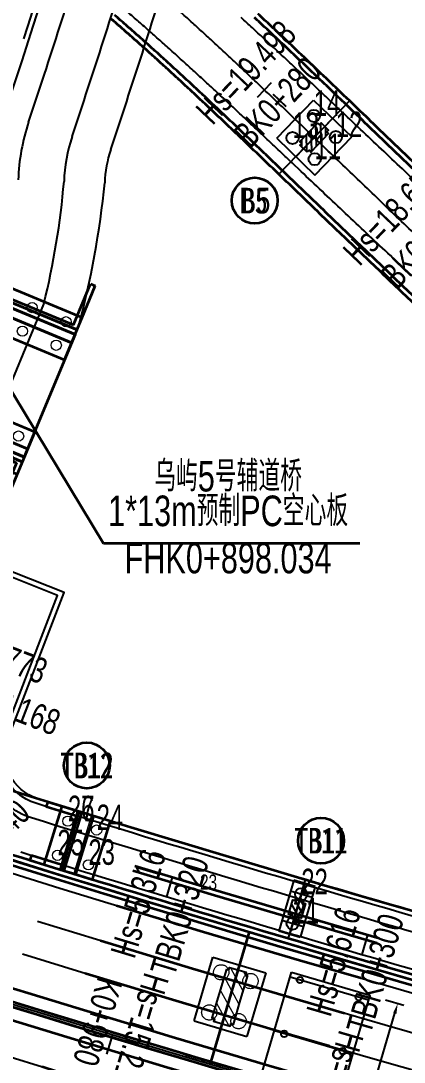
# Model space of a CAD drawing. Extents: x 0 to 558779, y 0 to 2762081.
# Drawn here: x 517212.1 to 517249.7, y 2757924.9 to 2758027 of the extents above; entities that cross this region are included whole.
import ezdxf
from ezdxf.enums import TextEntityAlignment as Align

# ---------------------------------------------------------------- set-up
doc = ezdxf.new("R2010")
doc.units = 0
doc.header["$LTSCALE"] = 20
doc.header["$PDMODE"] = 34
for name, pattern in [('CENTER', [2, 1.25, -0.25, 0.25, -0.25]), ('CONTINOUS', [0]), ('DASHED', [19.049999999999997, 12.7, -6.349999999999999]), ('HIDDEN', [0.375, 0.25, -0.125])]:
    doc.linetypes.add(name, pattern=pattern)
for name, color, linetype in [('B-标线', 8, 'Continuous'), ('DL-互通边线', 75, 'Continuous'), ('DL-非机动车道边线', 6, 'Continuous'), ('L-主桥边线', 240, 'Continuous'), ('L-辅路绿化带', 3, 'Continuous'), ('QL-主线桥墩', 191, 'Continuous'), ('QL-分孔线', 4, 'Continuous'), ('QL-墩号', 6, 'Continuous'), ('QL-桥墩', 191, 'Continuous'), ('QL-桥跨数值', 6, 'Continuous'), ('XW_2022', 7, 'Continuous'), ('XW_B-20220918', 7, 'Continuous'), ('XW_TB左非', 7, 'Continuous'), ('XW_左非', 7, 'Continuous'), ('主线墩中心线', 6, 'Continuous'), ('主线墩号', 1, 'Continuous'), ('桩号-2022', 7, 'Continuous'), ('桩号-左非', 7, 'Continuous'), ('点划线', 6, 'CENTER'), ('粗实线', 1, 'Continuous'), ('设计高-2022', 7, 'Continuous'), ('设计高-地面高-2022', 7, 'Continuous'), ('设计高-地面高-B-20220918', 7, 'Continuous'), ('设计高-地面高-左非', 7, 'Continuous'), ('设计高-左非', 7, 'Continuous'), ('道路边线', 22, 'Continuous')]:
    doc.layers.add(name, color=color, linetype=linetype)
for name, color, linetype, lineweight in [('Y粗线', 1, 'CONTINOUS', 35), ('构造细实', 5, 'Continuous', 15), ('标注', 3, 'Continuous', 15), ('细虚线', 2, 'DASHED', 15), ('结构轮廓', 1, 'Continuous', 35)]:
    doc.layers.add(name, color=color, linetype=linetype, lineweight=lineweight)
doc.layers.add('坐标标注', color=6, linetype='Continuous', plot=False)
doc.styles.add('FS', font='仿宋_GB2312.ttf', dxfattribs={"width": 0.75})
doc.styles.get("Standard").update_dxf_attribs({"font": 'fsdb_e.shx', "width": 0.7, "bigfont": 'hzdx.shx'})
doc.dimstyles.new('100', dxfattribs={"dimtxt": 2.5, "dimasz": 2, "dimexe": 1.25, "dimexo": 1.25, "dimgap": 0.125, "dimtad": 1, "dimdec": 0, "dimlfac": 100, "dimdsep": 46, "dimtxsty": 'FS', "dimcen": 0.001, "dimclrd": 7, "dimclre": 7, "dimclrt": 7, "dimadec": 4, "dimazin": 2, "dimtfac": 1, "dimtdec": 0, "dimtmove": 1, "dimatfit": 2, "dimfxlon": 1, "dimlwd": -1, "dimlwe": -1, "dimarcsym": 0})
pattern_1 = [(0, (0, 0), (0, 6.985), [5.08, -1.905]), (90, (0, 0), (-6.985, 4e-16), [5.08, -1.905])]

# ---------------------------------------------------------------- blocks, each defined once
blk = doc.blocks.new('(10-2)10m花瓶墩双排桩4根1.2')
h = blk.add_hatch()
h.set_pattern_fill('ANGLE', color=256)
h.set_pattern_definition(pattern_1)
h.paths.add_polyline_path([(-1.500000000000007, -0.5000000002329471), (-1.499999999999985, 0.4999999997671694), (-1.249999999999992, 0.4999999997671694), (-1.249999999999992, 0.7499999997671694), (1.250000000000007, 0.7499999997671694), (1.250000000000007, 0.4999999997671694), (1.500000000000007, 0.4999999997671694), (1.499999999999985, -0.5000000002328308), (1.249999999999985, -0.5000000002328308), (1.249999999999985, -0.7500000002328308), (-1.250000000000014, -0.7500000002329471), (-1.250000000000014, -0.5000000002329471)])
h = blk.add_hatch()
h.set_pattern_fill('ANGLE', color=256)
h.set_pattern_definition(pattern_1)
h.paths.add_polyline_path([(-1.500000000000007, -0.5000000002329471), (-1.499999999999985, 0.4999999997671694), (-1.249999999999992, 0.4999999997671694), (-1.249999999999992, 0.7499999997671694), (1.250000000000007, 0.7499999997671694), (1.250000000000007, 0.4999999997671694), (1.500000000000007, 0.4999999997671694), (1.499999999999985, -0.5000000002328308), (1.249999999999985, -0.5000000002328308), (1.249999999999985, -0.7500000002328308), (-1.250000000000014, -0.7500000002329471), (-1.250000000000014, -0.5000000002329471)])
h = blk.add_hatch()
h.set_pattern_fill('ANSI31', color=3, scale=0.15)
h.set_pattern_definition([(45, (0, 0), (-0.3367596045400932, 0.3367596045400933), [])])
h.paths.add_polyline_path([(-1.500000000000007, -0.5000000002329471), (-1.499999999999985, 0.4999999997671694), (-1.249999999999992, 0.4999999997671694), (-1.249999999999992, 0.7499999997671694), (1.250000000000007, 0.7499999997671694), (1.250000000000007, 0.4999999997671694), (1.500000000000007, 0.4999999997671694), (1.499999999999985, -0.5000000002328308), (1.249999999999985, -0.5000000002328308), (1.249999999999985, -0.7500000002328308), (-1.250000000000014, -0.7500000002329471), (-1.250000000000014, -0.5000000002329471)])
at = {"layer": 'QL-桥墩', "color": 1}
for p, q in [((-2.599999999802093, 2.59999999962747), (2.599999999976716, 2.59999999962747)), ((-2.599999999802093, 2.59999999962747), (-2.599999999802093, -2.600000000093132)), ((2.599999999976716, 2.59999999962747), (2.600000000034924, -2.600000000093132)), ((-2.599999999802093, -2.600000000093132), (2.600000000034924, -2.600000000093132))]:
    blk.add_line(p, q, dxfattribs=at)
at = {"layer": 'QL-桥墩', "color": 3, "linetype": 'CENTER'}
for p, q in [((0, 2.59999999962747), (0, -2.59999999962747)), ((-2.600000000093132, -4.656613e-10), (2.600000000093132, 0))]:
    blk.add_line(p, q, dxfattribs=at)
at = {"layer": 'QL-桥墩', "color": 1, "ltscale": 0.1}
blk.add_lwpolyline([(-1.500000000000007, -0.5000000002329471), (-1.499999999999985, 0.4999999997671694), (-1.249999999999992, 0.4999999997671694), (-1.249999999999992, 0.7499999997671694), (1.250000000000007, 0.7499999997671694), (1.250000000000007, 0.4999999997671694), (1.500000000000007, 0.4999999997671694), (1.499999999999985, -0.5000000002328308), (1.249999999999985, -0.5000000002328308), (1.249999999999985, -0.7500000002328308), (-1.250000000000014, -0.7500000002328308), (-1.250000000000014, -0.5000000002329471)], close=True, dxfattribs=at)
at = {"layer": 'QL-桥墩', "color": 3, "ltscale": 0.1}
for centre in [(-1.500000000174622, 1.5), (1.499999999941792, 1.499999999534338), (-1.499999999941792, -1.5), (1.500000000116415, -1.5)]:
    blk.add_circle(centre, 0.6000000000008185, dxfattribs=at)
blk = doc.blocks.new('5号辅道桥')
at = {"layer": 'Y粗线'}
for p, q in [((-7319.999999713153, 2.91038e-11), (-7319.999999712685, -9500.00000037864)), ((-7319.999999713153, 2.91038e-11), (-5619.999999713153, 5.82077e-11)), ((-7019.999999712687, 5.82077e-11), (-7019.999999712687, -10000.00000037864)), ((-6519.999999713153, 5.82077e-11), (-6519.999999712687, -10000.00000037864)), ((-5619.999999713153, 5.82077e-11), (-5619.999999713153, -10000.00000037864)), ((5619.999999713153, 5.82077e-11), (5619.999999713153, -10000.00000037864)), ((7319.999999713153, 2.91038e-11), (5619.999999713153, 5.82077e-11)), ((6519.999999713153, 5.82077e-11), (6519.999999712687, -10000.00000037864)), ((7019.999999712687, 5.82077e-11), (7019.999999712687, -10000.00000037864)), ((7319.999999713153, 2.91038e-11), (7319.999999712685, -9500.00000037864)), ((-3819.999999712221, -199.9999999999418), (-8319.999999712685, -199.9999999999418)), ((-8319.999999713153, -199.9999999999418), (-8319.999999712685, -10000.0000003787)), ((-3819.999999712687, -199.9999999999418), (-3819.999999712687, -10000.00000037852)), ((3819.999999712221, -199.9999999999418), (8319.999999712685, -199.9999999999418)), ((3819.999999712687, -199.9999999999418), (3819.999999712687, -10000.00000037852)), ((8319.999999713153, -199.9999999999418), (8319.999999712685, -10000.0000003787)), ((-11669.99999971222, -9500.000000378759), (-11669.99999971175, -10000.0000003787)), ((-7319.999999712221, -9500.000000378699), (-11669.99999971222, -9500.000000378699)), ((-8319.999999712685, -10000.0000003787), (-11669.99999971222, -10000.0000003787)), ((-3819.999999712221, -10000.00000037852), (-8319.999999712685, -10000.00000037864)), ((3819.999999712221, -10000.00000037852), (8319.999999712685, -10000.00000037864)), ((7319.999999712221, -9500.000000378699), (11669.99999971222, -9500.000000378699)), ((8319.999999712685, -10000.0000003787), (11669.99999971222, -10000.0000003787)), ((11669.99999971222, -9500.000000378759), (11669.99999971175, -10000.0000003787))]:
    blk.add_line(p, q, dxfattribs=at)
blk.add_lwpolyline([(-6500, -10000.00000047684), (-6500, 0), (6500, 0), (6500.000000476837, -10000)], close=True, dxfattribs=at)
at = {"layer": '标注', "linetype": 'DASHED', "ltscale": 40}
for p, q in [((-6919.999999711756, 0), (-6919.999999711756, -10000.00000037864)), ((-5719.99999971222, 5.82077e-11), (-5719.999999711757, -10000.00000037864)), ((5719.99999971222, 5.82077e-11), (5719.999999711757, -10000.00000037864)), ((6919.999999711756, 0), (6919.999999711756, -10000.00000037864))]:
    blk.add_line(p, q, dxfattribs=at)
at = {"layer": '标注', "linetype": 'ByBlock'}
for centre in [(-7319.999999713153, -1500.000000013329), (-4819.999999712687, -1500.000000013329), (4819.999999712687, -1500.000000013329), (7319.999999713153, -1500.000000013329), (-7319.999999713153, -5100.000000189321), (-4819.999999712687, -5100.000000189321), (4819.999999712687, -5100.000000189321), (7319.999999713153, -5100.000000189321), (-7319.999999713153, -8700.000000366417), (-4819.999999712687, -8700.000000366417), (4819.999999712687, -8700.000000366417), (7319.999999713153, -8700.000000366417)]:
    blk.add_circle(centre, 500, dxfattribs=at)
blk = doc.blocks.new('W29-w25')
at = {"layer": '构造细实'}
h = blk.add_hatch(dxfattribs=at)
h.set_pattern_fill('ANSI31', color=4, scale=30, style=0)
h.set_pattern_definition([(45, (-12.5, 0), (-67.35192090801864, 67.35192090801866), [])])
h.paths.add_polyline_path([(-937.5000007925228, 110), (-687.5000008007592, 109.9999999999927), (-437.5000008089955, 109.9999999999927), (-437.5000008089955, 84.99999999999274), (-412.5000008089955, 84.99999999999274), (-412.5000008089955, -85.00000000000728), (-437.5000008089955, -85.00000000000728), (-437.5000008089955, -110.0000000000072), (-687.5000008007592, -110.0000000000072), (-937.5000007925228, -110.0000000000072), (-937.5000007925228, -85.00000000000728), (-962.5000007925228, -85.00000000000728), (-962.5000007925228, 84.99999999999274), (-937.5000007925228, 84.99999999999274)])
h = blk.add_hatch(dxfattribs=at)
h.set_pattern_fill('ANSI31', color=4, scale=30, style=0)
h.set_pattern_definition([(45, (12.5, 0), (-67.35192090801864, 67.35192090801866), [])])
h.paths.add_polyline_path([(937.50000079253, 110), (687.5000008007664, 109.9999999999927), (437.5000008090028, 109.9999999999927), (437.5000008090028, 84.99999999999274), (412.5000008090028, 84.99999999999274), (412.5000008090028, -85.00000000000728), (437.5000008090028, -85.00000000000728), (437.5000008090028, -110.0000000000072), (687.5000008007664, -110.0000000000072), (937.50000079253, -110.0000000000072), (937.50000079253, -85.00000000000728), (962.50000079253, -85.00000000000728), (962.50000079253, 84.99999999999274), (937.50000079253, 84.99999999999274)])
at = {"layer": '点划线', "ltscale": 2}
blk.add_line((0, -270.0000000000075), (3.638e-12, 270.0000000000077), dxfattribs=at)
at = {"layer": '粗实线'}
for p, q in [((-1012.500000792523, 269.9999999999927), (-1012.500000792523, -270.0000000000073)), ((-362.5000008089955, 270), (-1012.500000792523, 269.9999999999854)), ((-362.5000008089955, 269.9999999999927), (-362.5000008089955, -270.0000000000073)), ((362.5000008090028, 269.9999999999927), (362.5000008090028, -270.0000000000073)), ((362.5000008090028, 270), (1012.50000079253, 269.9999999999854)), ((1012.50000079253, 269.9999999999927), (1012.50000079253, -270.0000000000073)), ((-1012.500000792523, -270.0000000000073), (-362.5000008089955, -270.0000000000073)), ((1012.50000079253, -270.0000000000073), (362.5000008090028, -270.0000000000073))]:
    blk.add_line(p, q, dxfattribs=at)
at = {"layer": '粗实线', "color": 4}
for points in [[(-937.5000007925228, 109.9999999999927), (-937.5000007925228, 84.99999999999274), (-962.5000007925228, 84.99999999999274), (-962.5000007925228, -85.00000000000728), (-937.5000007925228, -85.00000000000728), (-937.5000007925228, -110.0000000000072)], [(-937.5000007925228, 110), (-687.5000008007592, 109.9999999999927), (-437.5000008089955, 109.9999999999927), (-437.5000008089955, 84.99999999999274), (-412.5000008089955, 84.99999999999274), (-412.5000008089955, -85.00000000000728), (-437.5000008089955, -85.00000000000728), (-437.5000008089955, -110.0000000000072), (-687.5000008007592, -110.0000000000072), (-937.5000007925228, -110.0000000000072)], [(937.50000079253, 110), (687.5000008007664, 109.9999999999927), (437.5000008090028, 109.9999999999927), (437.5000008090028, 84.99999999999274), (412.5000008090028, 84.99999999999274), (412.5000008090028, -85.00000000000728), (437.5000008090028, -85.00000000000728), (437.5000008090028, -110.0000000000072), (687.5000008007664, -110.0000000000072), (937.50000079253, -110.0000000000072)], [(937.50000079253, 109.9999999999927), (937.50000079253, 84.99999999999274), (962.50000079253, 84.99999999999274), (962.50000079253, -85.00000000000728), (937.50000079253, -85.00000000000728), (937.50000079253, -110.0000000000072)]]:
    blk.add_lwpolyline(points, dxfattribs=at)
at = {"layer": '细虚线', "ltscale": 5}
for centre in [(-892.5000008007592, 149.9999999999927), (-482.5000008007591, 149.9999999999927), (482.5000008007664, 149.9999999999927), (892.5000008007664, 149.9999999999927), (-892.5000008007592, -150.0000000000073), (-482.5000008007591, -150.0000000000073), (482.5000008007664, -150.0000000000073), (892.5000008007664, -150.0000000000073)]:
    blk.add_circle(centre, 75, dxfattribs=at)
blk = doc.blocks.new('主线桥墩10.09')
at = {"layer": 'L-主桥边线', "lineweight": 35}
for points in [[(-22.09346182737499, 24.23848303081468, 0.0666659367072392), (484.4883812573389, -122.4187976215034)], [(-32.98621173837455, -0.4667406943626702, 0.0668908931568366), (482.2642752000247, -149.3860236215405)]]:
    blk.add_lwpolyline(points, format="xyb", dxfattribs=at)
at = {"layer": 'L-主桥边线', "color": 1, "lineweight": 35}
for points in [[(-27.64468672825024, 11.65887725027278, 0.0745330961224291), (544.5197791802347, -144.3218721337616), (1927.495816988172, -307.3725867569446)], [(-27.44311974686571, 12.11644773883745, 0.0745330961224571), (544.57832292316, -143.8253113320097), (1927.554360731505, -306.8760259551928)]]:
    blk.add_lwpolyline(points, format="xyb", dxfattribs=at)
at = {"layer": '主线墩中心线', "linetype": 'CENTER', "lineweight": 35}
blk.add_line((213.6523630886222, -62.26632862351834), (209.8833223176771, -74.96895951824263), dxfattribs=at)
at = {"layer": '主线墩号', "xscale": 0.010000000144945, "yscale": 0.010000000144945, "zscale": 0.010000000144945, "rotation": 73.46696225144113}
blk.add_blockref('W29-w25', (209.811077570368, -75.20832073455676), dxfattribs=at)
blk = doc.blocks.new('人行桥薄壁台')
at = {"layer": '标注', "linetype": 'DASHED', "ltscale": 80}
for p, q in [((-200, 3000.000000000466), (-200, -2999.999999999534)), ((999.9999999997673, 3000.000000000466), (1000, -2999.999999999534))]:
    blk.add_line(p, q, dxfattribs=at)
at = {"layer": '标注', "linetype": 'ByBlock'}
for centre in [(-1050, 1749.999999999534), (1900, 1749.999999999534), (-1050.000000000233, -1750.000000000466), (2126.991321412148, -1749.999999999534)]:
    blk.add_circle(centre, 500, dxfattribs=at)
at = {"layer": '结构轮廓'}
for p, q in [((-3500.000000000465, 2999.999999999534), (2899.999999999768, 3000.000000000466)), ((-3500.000000000233, 2999.999999999069), (-3500.000000000465, 2500)), ((-3500.000000000465, 2499.999999999535), (-399.9999999995343, 2500)), ((-2049.999999999768, 3000), (-2050, -2999.999999999534)), ((-400, 2999.999999999534), (-400.0000000002328, -3000)), ((-2.328306e-10, 2999.999999999534), (0, -3000)), ((1200.000000000233, 3000), (1200, -3000)), ((2899.999999999768, 3000.000000000932), (2900, -2999.999999999069)), ((-3500.000000000932, -2499.999999999535), (-3500.000000000698, -3000)), ((-3500.000000000465, -2499.999999999535), (-399.9999999995343, -2500)), ((-3500.000000000465, -3000), (2899.999999999768, -2999.999999999534))]:
    blk.add_line(p, q, dxfattribs=at)
blk = doc.blocks.new('(6-1)6.0m花瓶墩单排桩2根1.2')
h = blk.add_hatch()
h.set_pattern_fill('ANSI31', color=3, scale=0.15, angle=180.0000000199415)
h.set_pattern_definition([(225.0000000199415, (0, 0), (0.3367596046573005, -0.3367596044228859), [])])
h.paths.add_polyline_path([(0.9999999998835846, 0.3999999999068677), (1.000000000174622, -0.3999999994412064), (0.7500000002328308, -0.3999999994412064), (0.7500000002328308, -0.6499999994412065), (-0.7499999997671694, -0.6500000003725291), (-0.7499999998835847, -0.4000000008381904), (-0.999999999825377, -0.4000000003725291), (-1.000000000174622, 0.3999999994412064), (-0.7500000001164154, 0.3999999994412064), (-0.7500000002328308, 0.6499999989755452), (0.7499999997671694, 0.6499999999068679), (0.7499999998835847, 0.3999999999068677)])
at = {"layer": 'QL-桥墩', "color": 1}
for p, q in [((-2.600000000093132, 1.100000000093132), (-2.600000000093132, -1.100000000093132)), ((-2.600000000093132, 1.100000000093132), (2.600000000093132, 1.100000000093132)), ((2.600000000093132, 1.100000000093132), (2.600000000093132, -1.100000000093132)), ((-2.600000000093132, -1.100000000093132), (2.600000000093132, -1.100000000093132))]:
    blk.add_line(p, q, dxfattribs=at)
at = {"layer": 'QL-桥墩', "color": 3, "linetype": 'CENTER'}
for p, q in [((-1.5, 1.100000000093132), (-1.5, -1.100000000093132)), ((1.5, 1.100000000093132), (1.5, -1.100000000093132)), ((-2.600000000093132, 0), (2.600000000093132, 0))]:
    blk.add_line(p, q, dxfattribs=at)
at = {"layer": 'QL-桥墩', "color": 1}
blk.add_lwpolyline([(0.9999999998835846, 0.3999999999068677), (1.000000000174622, -0.3999999994412064), (0.7500000002328308, -0.3999999994412064), (0.7500000002328308, -0.6499999994412065), (-0.7499999997671694, -0.6500000003725291), (-0.7499999998835847, -0.4000000008381904), (-0.999999999825377, -0.4000000003725291), (-1.000000000174622, 0.3999999994412064), (-0.7500000001164154, 0.3999999994412064), (-0.7500000002328308, 0.6499999989755452), (0.7499999997671694, 0.6499999999068679), (0.7499999998835847, 0.3999999999068677)], close=True, dxfattribs=at)
at = {"layer": 'QL-桥墩', "color": 3}
for centre in [(-1.500000000291038, 0), (1.499999999708961, 0)]:
    blk.add_circle(centre, 0.6, dxfattribs=at)
blk = doc.blocks.new('栈桥钢管桩平面')
at = {"color": 1}
blk.add_line((517039.3442987045, 2758035.515642941), (517047.344298705, 2758035.51564294), dxfattribs=at)
at = {"color": 2}
for centre in [(517040.3442987048, 2758035.515642941), (517046.3442987043, 2758035.515642941)]:
    blk.add_circle(centre, 0.315, dxfattribs=at)
blk = doc.blocks.new('*D652')
at = {"color": 7, "linetype": 'ByBlock', "transparency": 16777216}
blk.add_line((517242.5394712214, 2757741.628159778), (517244.4144712214, 2757741.628159778), dxfattribs=at)
at = {"color": 7, "transparency": 16777216}
for p, q in [((517243.7894712214, 2757709.628159778), (517243.7894712214, 2757740.628159778)), ((517242.5394712214, 2757708.628159778), (517244.4144712214, 2757708.628159778))]:
    blk.add_line(p, q, dxfattribs=at)
for points in [[(517243.9561378881, 2757740.628159778), (517243.6228045547, 2757740.628159778), (517243.7894712214, 2757741.628159778)], [(517243.6228045547, 2757709.628159778), (517243.9561378881, 2757709.628159778), (517243.7894712214, 2757708.628159778)]]:
    blk.add_solid(points, dxfattribs=at)
at = {"layer": 'DEFPOINTS', "color": 0, "transparency": 16777216}
for p in [(517240.937855418, 2757741.628159778), (517243.7894712214, 2757741.628159778), (517240.937855418, 2757708.628159778)]:
    blk.add_point(p, dxfattribs=at)
at = {"color": 7, "transparency": 16777216, "insert": (517243.0948283642, 2757725.128159778), "char_height": 1.25, "attachment_point": 5, "rotation": 90, "style": 'FS'}
blk.add_mtext('3300', dxfattribs=at)
blk = doc.blocks.new('滞洪区主桥支栈桥1')
blk.add_lwpolyline([(517232.9376450831, 2757741.628159778), (517240.9376450832, 2757741.628159778), (517240.937855418, 2757708.628159778), (517232.9378554181, 2757708.628159778), (517232.9376450831, 2757741.628159778)])
at = {"color": 7, "rotation": 180.0000000050246}
for p in [(1034280.281703753, 5515776.643848062), (1034280.281923311, 5515771.143848062), (1034280.28191224, 5515762.143848063), (1034280.28191224, 5515750.143848063), (1034280.28191224, 5515744.643848063)]:
    blk.add_blockref('栈桥钢管桩平面', p, dxfattribs=at)
dim = blk.add_linear_dim(base=(517243.7894712214, 2757741.628159778), p1=(517240.937855418, 2757708.628159778), p2=(517240.937855418, 2757741.628159778), angle=90, dimstyle='100')
dim.commit()
dim.dimension.update_dxf_attribs({"geometry": '*D652', "text_midpoint": (517243.0948283642, 2757725.128159778)})

msp = doc.modelspace()

# ---------------------------------------------------------------- linework, layer by layer
msp.add_line((517216.4102115129, 2757943.883579291), (517216.5853248128, 2757944.453563367))
msp.add_line((517216.4102115129, 2757943.883579291), (517216.5853248128, 2757944.453563367))
at = {"layer": 'B-标线', "lineweight": 35, "flags": 128}
for points in [[(516332.9539138029, 2758339.613788994), (516966.6872571261, 2758045.7680116, 0.0793686081780521), (517567.750595335, 2757875.684348863), (518685.095573749, 2757743.951121216)], [(516325.1717994775, 2758322.830204853), (516958.9051428008, 2758028.98442746, 0.079368608178038), (517565.5844768466, 2757857.311599186), (518685.095573749, 2757725.322989553)], [(516323.9098349922, 2758320.108542561), (516957.6431783156, 2758026.262765167, 0.0793686081780461), (517565.233214389, 2757854.332234373), (518685.095573749, 2757722.302211446)]]:
    msp.add_lwpolyline(points, format="xyb", dxfattribs=at)
at = {"layer": 'B-标线', "linetype": 'HIDDEN', "lineweight": 35, "ltscale": 5, "flags": 128}
for points in [[(516331.2712944893, 2758335.984905937), (516965.0046378126, 2758042.139128543, 0.0793686081780467), (517567.2822453916, 2757871.711862446), (518685.095573749, 2757739.923417072)], [(516331.4816219035, 2758336.438516319), (516965.2149652268, 2758042.592738925, 0.0793686081780571), (517567.3407891346, 2757872.208423248), (518685.095573749, 2757740.426880091)], [(516329.6938388828, 2758332.58282807), (516963.4271822062, 2758038.737050676, 0.0793686081780464), (517566.8431673196, 2757867.98765643), (518685.095573749, 2757736.147444438)], [(516328.1163832764, 2758329.180750204), (516961.8497265997, 2758035.33497281, 0.0793686081780372), (517566.4040892477, 2757864.263450414), (518685.095573749, 2757732.371471804)], [(516326.6440913769, 2758326.005477528), (516960.3774347003, 2758032.159700135, 0.07936860817803301), (517565.9942830471, 2757860.7875248), (518685.095573749, 2757728.847230678)], [(516322.4375430929, 2758316.933269886), (516956.1708864162, 2758023.087492492, 0.079368608178051), (517564.8234081885, 2757850.856308758), (518947.7994459439, 2757687.805594135, 0.0200316140230398), (519307.5468970618, 2757659.942024764), (521003.5519569056, 2757596.751981205)], [(516320.9652511935, 2758313.757997211), (516954.6985945168, 2758019.912219817, 0.0793686081780398), (517564.4136019879, 2757847.380383144), (518947.3896397434, 2757684.329668521, 0.0200316140230388), (519307.4165838865, 2757656.444451538), (521003.4216295536, 2757593.254408507)], [(516319.387795587, 2758310.355919344), (516953.1211389103, 2758016.51014195, 0.0793686081780306), (517563.9745239159, 2757843.656177128), (518946.9505616714, 2757680.605462505, 0.0200316140230382), (519307.2769626272, 2757652.697051652), (521003.2819931051, 2757589.507009187)], [(516317.8103399805, 2758306.953841478), (516951.5436833039, 2758013.108064084, 0.0793686081780214), (517563.535445844, 2757839.931971113), (518946.5114835995, 2757676.88125649, 0.0200316140230376), (519307.1373413681, 2757648.949651766), (521003.1423566565, 2757585.759609868)]]:
    msp.add_lwpolyline(points, format="xyb", dxfattribs=at)
at = {"layer": 'B-标线', "linetype": 'Continuous', "ltscale": 4}
for points in [[(516801.4486363618, 2758113.842317293), (516963.4271821143, 2758038.737050697, 0.0793686081867384), (517566.8431672895, 2757867.987656427), (518230.0852143604, 2757789.792455073)], [(516796.926596957, 2758104.089694076), (516958.9051427089, 2758028.984427481, 0.0793686081867512), (517565.5844768166, 2757857.311599182), (518228.8265238876, 2757779.116397829)], [(516795.6646324722, 2758101.368031784), (516957.6431782236, 2758026.262765188, 0.0793686081867587), (517565.2332143592, 2757854.33223437), (518228.4752614301, 2757776.137033017)], [(516791.1425930676, 2758091.615408567), (516953.1211388182, 2758016.510141971, 0.0793686081867713), (517563.9745238861, 2757843.656177125), (518227.2165709573, 2757765.460975772)]]:
    msp.add_lwpolyline(points, format="xyb", dxfattribs=at)
at = {"layer": 'B-标线', "linetype": 'Continuous', "ltscale": 4, "flags": 128}
for points in [[(517238.9963611511, 2758012.788123654), (517238.7267884616, 2758013.042742123, 7.50000001472e-05), (517237.6490702195, 2758014.060420395, 0.0001750000017973), (517236.5719253086, 2758015.076538931, 0.0002750000069353), (517235.4948856014, 2758016.090727831, 0.0003750000176175), (517234.4175488947, 2758017.10255724, 0.0004750000357349), (517233.3395158125, 2758018.111596958, 0.0005750000634686), (517232.260390324, 2758019.11741596, 0.0006750001025345), (517231.1797802596, 2758020.119581935, 0.0007750001551531), (517230.0972978285, 2758021.117660826, 0.0008750002233892), (517229.0125601458, 2758022.111216379, 0.0009750003089571), (517227.9251897546, 2758023.099809709, 0.0010750004141112), (517226.834815163, 2758024.082998866, 0.0011750005409018), (517225.7410713797, 2758025.060338415, 0.0012750006908586), (517224.6436004614, 2758026.031379037, 0.0013750008664205), (517223.5420520608, 2758026.995667143, 0.0014750010696455), (517222.4360839915, 2758027.952744491, 0.0015750013023549)], [(517243.8029457929, 2758017.877008019), (517243.5333731034, 2758018.131626489, 7.50000001341e-05), (517242.4542552363, 2758019.150626378, 0.0001750000017706), (517241.3735460044, 2758020.170107296, 0.0002750000069293), (517240.2909004683, 2758021.189574896, 0.0003750000175284), (517239.2059100976, 2758022.20859259, 0.0004750000357131), (517238.1181669113, 2758023.226720971, 0.0005750000633945), (517237.0272640091, 2758024.243517332, 0.0006750001024778), (517235.9327961121, 2758025.258535165, 0.0007750001551476), (517234.8343601138, 2758026.271323688, 0.0008750002234360001), (517233.7315556326, 2758027.281427361, 0.0009750003089495)], [(517280.6892386458, 2757984.459713632, -0.0003156567373609), (517280.3047302917, 2757984.780315036, -0.0005588546763067), (517279.6115315114, 2757985.360358567, -0.0016676792156651), (517277.4684188304, 2757987.170033713, -0.0015676789538411), (517275.3359169039, 2757988.994516564, -0.0014676787232965), (517273.2134714379, 2757990.832828469, -0.001367678522293), (517271.1004311469, 2757992.684069438, -0.0012676783486519), (517268.996128994, 2757994.547350293, -0.001167678200187), (517266.8998833078, 2757996.421791951, -0.001067678075206), (517264.8109988795, 2757998.306524687, -0.0009676779715279), (517262.7287680444, 2758000.200687358, -0.0008676778872486), (517260.652471744, 2758002.103426621, -0.0007676778203765), (517258.581380574, 2758004.01389611, -0.0006676777687276), (517256.5147558189, 2758005.931255596, -0.0005676777304739), (517254.4518504739, 2758007.854670139, -0.0004676777036175), (517252.3919102586, 2758009.78330921, -0.0003676776861213), (517250.3341746147, 2758011.716345811, -0.0002676776759182), (517248.27787771, 2758013.652955561, -0.0001676776711093), (517246.2222494222, 2758015.592315806, -6.76776696346e-05), (517244.1665163308, 2758017.533604683), (517243.8029510931, 2758017.877003013)], [(517276.2098760776, 2757979.080558403, -0.0003156567372387), (517275.8185794297, 2757979.406819856, -0.0005588546760473), (517275.1133840814, 2757979.996901688, -0.0016676792155891), (517272.934434373, 2757981.83683721, -0.001567678953743), (517270.7685788751, 2757983.689856035, -0.0014676787232906), (517268.6150701678, 2757985.555072718, -0.0013676785223001), (517266.4732257582, 2757987.431549063, -0.0012676783485201), (517264.3423491959, 2757989.318360563, -0.001167678200269), (517262.2217312621, 2757991.214595639, -0.0010676780752589), (517260.1106511351, 2757993.119354833, -0.0009676779716202), (517258.0083775276, 2757995.031750005, -0.0008676778873065), (517255.9141698073, 2757996.950903477, -0.0007676778203783), (517253.8272790937, 2757998.875947189, -0.0006676777687625), (517251.7469493349, 2758000.806021812, -0.0005676777305528), (517249.672418369, 2758002.740275868, -0.0004676777036361), (517247.6029189692, 2758004.677864819, -0.000367677686075), (517245.5376798766, 2758006.617950158, -0.0002676776759274), (517243.4759268154, 2758008.559698489, -0.0001676776710955), (517241.4168835061, 2758010.502280598, -6.76776696314e-05), (517239.3597726633, 2758012.444870526), (517238.9963558511, 2758012.78812866)]]:
    msp.add_lwpolyline(points, format="xyb", dxfattribs=at)
at = {"layer": 'B-标线', "linetype": 'HIDDEN', "ltscale": 3}
for radius in [786.5, 790.2499999999999, 794]:
    msp.add_arc((516457.0878945999, 2758270.034214213), radius, 304.6964323397392, 344.3172514265632, dxfattribs=at)
at = {"layer": 'B-标线', "linetype": 'HIDDEN', "ltscale": 4}
for centre, radius in [((517799.5838172971, 2759842.065125098), 1991.499999995303), ((517799.5838172974, 2759842.065125098), 1994.999999995363), ((517799.5838173004, 2759842.065125098), 2004.999999995639), ((517799.583817301, 2759842.065125098), 2008.499999995699)]:
    msp.add_arc(centre, radius, 245.1240635667524, 263.2759572686483, dxfattribs=at)
at = {"layer": 'DL-互通边线', "lineweight": 35, "flags": 128}
for points in [[(517335.3536373597, 2757953.687670453, -0.2451614240636424), (517250.9582108083, 2758170.489586119, -0.0006944445561192)], [(517238.8108554575, 2758011.295270795), (517238.5434237153, 2758011.552137031, 7.50000001358e-05), (517237.4744609425, 2758012.578611131, 0.000175000001789), (517236.4063652119, 2758013.603226638, 0.000275000006931), (517235.3386478701, 2758014.625635503, 0.0003750000175791), (517234.2709040414, 2758015.64541221, 0.0004750000357279), (517233.2027320022, 2758016.662131219, 0.000575000063337), (517232.1337336942, 2758017.675366494, 0.0006750001025379999), (517231.0635152321, 2758018.684691032, 0.0007750001552735), (517229.9916874127, 2758019.689676412, 0.0008750002232893), (517228.9178662351, 2758020.689892334, 0.0009750003089759), (517227.8416734119, 2758021.684906191, 0.0010750004140019), (517226.7627368984, 2758022.674282632, 0.0011750005408326), (517225.6806914142, 2758023.657583154, 0.0012750006907227), (517224.5951789815, 2758024.634365698, 0.0013750008665989), (517223.5058494647, 2758025.604184256, 0.0014750010697266), (517222.412361115, 2758026.566588512, 0.0015750013025312), (517221.3143811341, 2758027.52112347, 0.0016750015663991)], [(517245.0453059764, 2758017.786158772), (517244.777874234, 2758018.043025008, 7.50000001455e-05), (517243.7071262271, 2758019.071213341, 0.0001750000017889), (517242.6344841497, 2758020.10019012, 0.0002750000069335), (517241.5596163824, 2758021.129445984, 0.0003750000175772), (517240.4821098419, 2758022.158546824, 0.0004750000357201), (517239.4015516433, 2758023.187055361, 0.0005750000634021), (517238.3175296276, 2758024.21453065, 0.0006750001024745), (517237.2296329029, 2758025.240527583, 0.0007750001552384), (517236.1374523955, 2758026.264596395, 0.0008750002233001), (517235.0405814015, 2758027.286282179, 0.0009750003089311)], [(517245.3916643385, 2758018.14676366), (517245.1242325962, 2758018.403629896, 7.50000001503e-05), (517244.0533854057, 2758019.431913467, 0.0001750000017776), (517242.9804907576, 2758020.461132536, 0.0002750000069486), (517241.9052257441, 2758021.490768788, 0.0003750000175501), (517240.8271768308, 2758022.520387636, 0.0004750000356728), (517239.7459305123, 2758023.549551146, 0.0005750000634085), (517238.6610738461, 2758024.577817547, 0.0006750001024679), (517237.5721949958, 2758025.604740725, 0.00077500015517), (517236.4788837835, 2758026.629869728, 0.0008750002234227), (517235.3807322439, 2758027.652748282, 0.0009750003088591)], [(517238.4644970954, 2758010.934665907), (517238.1970653532, 2758011.191532144, 7.5000000131e-05), (517237.1282017563, 2758012.217911012, 0.0001750000017622), (517236.0603586042, 2758013.242284222, 0.0002750000069237), (517234.9930385085, 2758014.264312699, 0.0003750000175247), (517233.9258370524, 2758015.283571398, 0.0004750000357758), (517232.8583531331, 2758016.299635433, 0.0005750000633139), (517231.7901894757, 2758017.312079596, 0.0006750001025448), (517230.7209531393, 2758018.320477891, 0.0007750001551528), (517229.6502560246, 2758019.32440308, 0.0008750002231638), (517228.5777153927, 2758020.323426231, 0.0009750003088678), (517227.5029543704, 2758021.31711629, 0.0010750004139734), (517226.4256024801, 2758022.305039644, 0.0011750005409622), (517225.3452961551, 2758023.286759719, 0.0012750006908466), (517224.2616792757, 2758024.261836577, 0.001375000866782), (517223.1744037025, 2758025.229826531, 0.0014750010697265), (517222.0831298194, 2758026.190281784, 0.0015750013025856), (517220.987527089, 2758027.142750066, 0.001675001566418)], [(517277.8938885226, 2757987.418304559, -0.0003224606823524), (517277.5143596803, 2757987.743530478, -0.0009259001246097), (517276.3954674252, 2757988.707198303, -0.0015688243683283), (517274.4128527133, 2757990.432148207, -0.001468824137751), (517272.4393257335, 2757992.170368799, -0.0013688239362035), (517270.474351028, 2757993.920959371, -0.0012688237622506), (517268.5173004946, 2757995.683096096, -0.0011688236135586), (517266.5675320293, 2757997.455964265, -0.001068823488278), (517264.6243905372, 2757999.238757589, -0.0009688233843989999), (517262.6872089324, 2758001.030677486, -0.0008688232999514), (517260.7553091216, 2758002.830932325, -0.0007688232327839999), (517258.8280029708, 2758004.638736671, -0.0006688231810318), (517256.9045932663, 2758006.453310488, -0.0005688231426123), (517254.9843746566, 2758008.27387834, -0.0004688231156319), (517253.0666345963, 2758010.099668564, -0.0003688230980148), (517251.1506542706, 2758011.92991244, -0.000268823087793), (517249.2357095224, 2758013.763843335, -0.0001688230829316), (517247.3210717745, 2758015.600695852, -6.88230814231e-05), (517245.4060089425, 2758017.439704953), (517245.0453118312, 2758017.786153148)], [(517278.2189905416, 2757987.798184379, -0.0003224606822979), (517277.8399514139, 2757988.122990651, -0.0009259001247516), (517276.7224644612, 2757989.085448139, -0.0015688243682653), (517274.742225534, 2757990.808331068, -0.0014688241378294), (517272.7709029948, 2757992.544610058, -0.0013688239362039), (517270.8079723893, 2757994.293379546, -0.0012688237622358), (517268.8528076923, 2757996.053818257, -0.0011688236135853), (517266.9047687882, 2757997.825113785, -0.0010688234882477), (517264.9632024315, 2757999.606461954, -0.000968823384388), (517263.0274432409, 2758001.397066099, -0.0008688232998819), (517261.0968146804, 2758003.196136314, -0.0007688232328374), (517259.170630022, 2758005.002888705, -0.0006688231810905), (517257.2481933034, 2758006.816544593, -0.0005688231426186), (517255.3288002672, 2758008.636329714, -0.0004688231156228), (517253.4117393033, 2758010.461473402, -0.0003688230980193), (517251.4962923698, 2758012.291207754, -0.0002688230877752), (517249.5817359196, 2758014.124766778, -0.0001688230829303), (517247.6673418218, 2758015.961385544, -6.88230814258e-05), (517245.7523782715, 2758017.800299306), (517245.391670845, 2758018.14675741)], [(517272.042052182, 2757980.580467808, -0.0003224606823596), (517271.6537084762, 2757980.913247361, -0.0009259001245987), (517270.5095209967, 2757981.898701065, -0.0015688243684253), (517268.4841427741, 2757983.660855978, -0.0014688241376428), (517266.4709350288, 2757985.434026141, -0.0013688239361038), (517264.4691665245, 2757987.217396208, -0.0012688237621677), (517262.4781709376, 2757989.010097205, -0.0011688236135859), (517260.4972703677, 2757990.811272898, -0.0010688234883463), (517258.5257764403, 2757992.620079013, -0.0009688233844585), (517256.56299138, 2757994.435682462, -0.0008688232999961), (517254.6082090625, 2757996.257260531, -0.0007688232328111), (517252.6607160495, 2757998.084000061, -0.0006688231810538), (517250.7197925988, 2757999.915096611, -0.0005688231426389), (517248.784713664, 2758001.749753603, -0.0004688231156292), (517246.8547498706, 2758003.58718147, -0.0003688230980478), (517244.9291684859, 2758005.426596775, -0.0002688230877835), (517243.0072343713, 2758007.267221344, -0.0001688230829204), (517241.088210924, 2758009.108281384, -6.88230814164e-05), (517239.1713610169, 2758010.949006589), (517238.8108496027, 2758011.295276419)], [(517271.716950163, 2757980.200587988, -0.000322460682222), (517271.3281167426, 2757980.533787188, -0.0009259001245143), (517270.1825239848, 2757981.520451207, -0.0015688243683349), (517268.1547700451, 2757983.284673037, -0.0014688241377345), (517266.1393577675, 2757985.059784882, -0.0013688239361256), (517264.1355451632, 2757986.844976032, -0.0012688237622028), (517262.1426637399, 2757988.639375045, -0.0011688236135784), (517260.1600336086, 2757990.442123377, -0.0010688234882504), (517258.186964546, 2757992.252374648, -0.0009688233844693), (517256.2227570715, 2757994.069293849, -0.0008688232999615), (517254.2667035037, 2757995.892056542, -0.0007688232328500001), (517252.3180889983, 2757997.719848027, -0.0006688231810757), (517250.3761925616, 2757999.551862507, -0.0005688231426416), (517248.4402880534, 2758001.387302229, -0.0004688231156456), (517246.5096451635, 2758003.225376632, -0.0003688230980374), (517244.5835303868, 2758005.065301461, -0.0002688230878012), (517242.661207974, 2758006.9062979, -0.0001688230829217), (517240.7419408767, 2758008.747591692, -6.882308142199999e-05), (517238.8249916878, 2758010.588412236), (517238.4644905912, 2758010.934672155)]]:
    msp.add_lwpolyline(points, format="xyb", dxfattribs=at)
at = {"layer": 'DL-非机动车道边线'}
msp.add_line((517198.8256596936, 2757961.784552898), (517214.3585590161, 2757999.193207453), dxfattribs=at)
at = {"layer": 'DL-非机动车道边线', "flags": 128}
msp.add_lwpolyline([(517535.4595351288, 2757890.269549703, -0.0146571283084208), (517507.0325955516, 2757896.505120518), (517437.4360345968, 2757913.924065255, -0.0753460989586824), (517405.2201819186, 2757927.379991321, 0.2413342400438609), (517351.9960104923, 2757931.24285066, -0.1668886269642016), (517289.4779598627, 2757926.832224344, -0.0100216151164443), (517213.135905826, 2757948.812724289, -0.4340586100425414), (517208.9935401646, 2757957.357980842), (517210.7194308591, 2757961.8388172)], format="xyb", dxfattribs=at)
at = {"layer": 'DL-非机动车道边线'}
for centre, radius, start, end in [((516457.087894586, 2758270.034214216), 801.5000000144013, 341.4924891595488, 342.9092027244688), ((517231.8343309775, 2758010.694746877), 15.49999999851081, 161.4924891595489, 178.0879655501896), ((517138.4758265179, 2758017.895342343), 78.15343204774688, 346.1547564649244, 355.0942528192057)]:
    msp.add_arc(centre, radius, start, end, dxfattribs=at)
at = {"layer": 'L-主桥边线', "lineweight": 35}
for points in [[(516801.7641274831, 2758114.522732867), (516963.7426732357, 2758039.417466271, 0.0715019287529646), (517505.3122830437, 2757876.976510274)], [(516801.9744548971, 2758114.976343249), (516963.9530006499, 2758039.871076653, 0.0714970484100831), (517505.3481757935, 2757877.476710887)], [(516796.4007784217, 2758102.955668121), (516958.3793241734, 2758027.850401526, 0.0793686081867576), (517565.4381174593, 2757856.070197177), (518228.6801645306, 2757777.874995824)], [(516796.1904510075, 2758102.502057739), (516958.1689967592, 2758027.396791143, 0.0793686081867523), (517565.3795737164, 2757855.573636375), (518228.6216207877, 2757777.378435022)], [(516790.8271019464, 2758090.934992994), (516952.8056476969, 2758015.829726399, 0.0756049920457877), (517533.997684804, 2757846.662156721)], [(516790.6167745321, 2758090.481382612), (516952.5953202827, 2758015.376116016, 0.0715934765951041), (517502.1131767932, 2757850.660227038, 0.0715934765951041)]]:
    msp.add_lwpolyline(points, format="xyb", dxfattribs=at)
msp.add_arc((517799.5791455251, 2759842.066099086), 1986.000003675373, 252.6839401670236, 255.0861198479173, dxfattribs=at)
at = {"layer": 'L-辅路绿化带'}
for centre, radius, start, end in [((516457.0878945999, 2758270.034214213), 794.5, 317.1532627605024, 342.8979667930104), ((516457.0878945999, 2758270.034214213), 796.9999999999999, 341.4924891595488, 342.9092027244688), ((517231.8343309789, 2758010.694746876), 20, 161.4924891595489, 178.0879655501896)]:
    msp.add_arc(centre, radius, start, end, dxfattribs=at)
at = {"layer": 'QL-分孔线', "color": 3}
for p, q in [((517244.3690197371, 2758019.128863079), (517237.4431406657, 2758011.915531666)), ((517238.3652796869, 2757937.010978783), (517240.0607898442, 2757942.766432312))]:
    msp.add_line(p, q, dxfattribs=at)
at = {"layer": 'QL-分孔线', "color": 1}
msp.add_line((517218.0973648851, 2757949.375169905), (517216.3352988878, 2757943.639742858), dxfattribs=at)
at = {"layer": 'QL-墩号', "lineweight": 35}
for centre in [(517235.0637202647, 2758009.342648325), (517235.0637202647, 2758009.342648325), (517218.5786578232, 2757953.952728411), (517218.5786578232, 2757953.952728411), (517218.5786578232, 2757953.952728411), (517241.5688219875, 2757946.575485531), (517241.5688219875, 2757946.575485531), (517241.5688219875, 2757946.575485531)]:
    msp.add_circle(centre, 2.25, dxfattribs=at)
at = {"layer": 'QL-桥墩', "lineweight": 35}
for p, q in [((517220.226782409, 2757975.715991552), (517210.3147108494, 2757992.122941281)), ((517245.3759225515, 2757975.715991552), (517220.226782409, 2757975.715991552))]:
    msp.add_line(p, q, dxfattribs=at)
msp.add_lwpolyline([(517212.4398513027, 2757984.20247551), (517203.2043524495, 2757988.037258545), (517208.1895703961, 2758000.043407054), (517217.4250692493, 2757996.208624019)], close=True, dxfattribs=at)
at = {"layer": 'XW_2022', "color": 2}
msp.add_arc((517799.5838173413, 2759842.065125105), 2000, 245.1240635637268, 263.2759572686483, dxfattribs=at)
at = {"layer": 'XW_B-20220918', "color": 1, "flags": 128}
msp.add_lwpolyline([(517241.9280807169, 2758014.540714784), (517241.6606489747, 2758014.79758102, 7.50000001406e-05), (517240.5907935847, 2758015.824912236, 0.0001750000017865), (517239.520424681, 2758016.851708378, 0.0002750000069323), (517238.4491321262, 2758017.877540744, 0.0003750000175781), (517237.3765069416, 2758018.901979517, 0.000475000035724), (517236.3021418228, 2758019.92459329, 0.0005750000633698), (517235.225631661, 2758020.944948571, 0.0006750001025156), (517234.1465740675, 2758021.962609308, 0.0007750001551615), (517233.0645699041, 2758022.977136404, 0.0008750002233074), (517231.9792238183, 2758023.988087257, 0.0009750003089532), (517230.8901447864, 2758024.995015294, 0.0010750004140992), (517229.7969466642, 2758025.99746952, 0.0011750005407451), (517228.6992487464, 2758026.994994072, 0.0012750006908911), (517227.596676336, 2758027.987127788, 0.0013750008665371)], format="xyb", dxfattribs=at)
at = {"layer": 'XW_B-20220918', "color": 6, "flags": 128}
msp.add_lwpolyline([(517274.9679703524, 2757983.999386183, -0.0003224606823138), (517274.5840340785, 2757984.328388919, -0.0009259001246178), (517273.4524942111, 2757985.302949683, -0.0015688243683773), (517271.4484977438, 2757987.046502092, -0.0014688241376113), (517269.4551303812, 2757988.80219747, -0.0013688239362218), (517267.4717587764, 2757990.56917779, -0.0012688237622088), (517265.4977357161, 2757992.346596651, -0.0011688236135724), (517263.5324011985, 2757994.133618581, -0.0010688234883124), (517261.5750834888, 2757995.929418302, -0.0009688233844289999), (517259.6251001564, 2757997.733179973, -0.0008688232999219999), (517257.6817590921, 2757999.544096428, -0.0007688232327915), (517255.7443595103, 2758001.361368366, -0.0006688231810375), (517253.8121929325, 2758003.18420355, -0.0005688231426599), (517251.8845441604, 2758005.011815972, -0.0004688231156589), (517249.9606922335, 2758006.843425017, -0.0003688230980343), (517248.0399113783, 2758008.678254607, -0.0002688230877861), (517246.1214719469, 2758010.51553234, -0.0001688230829144), (517244.2046413493, 2758012.354488617, -6.88230814192e-05), (517242.2886849797, 2758014.194355771), (517241.9280807169, 2758014.540714784)], format="xyb", dxfattribs=at)
at = {"layer": 'XW_TB左非', "color": 2}
msp.add_lwpolyline([(517212.1003099393, 2757945.469441287, 0.0100216151156203), (517288.5771763244, 2757923.450126029, 0.166888626962154), (517353.3627204294, 2757928.02072342, -0.2413342400448935), (517403.4025396963, 2757924.388975316, 0.0753460989628135), (517436.5862506095, 2757910.528793959)], format="xyb", dxfattribs=at)
at = {"layer": 'XW_左非', "color": 2}
msp.add_arc((517799.579144273, 2759842.066095626), 1985.500000009809, 252.7894117436603, 255.0861198575854, dxfattribs=at)
at = {"layer": '设计高-地面高-2022', "color": 7}
msp.add_line((517221.0922629673, 2757927.555391121), (517220.5137714129, 2757925.640881387), dxfattribs=at)
at = {"layer": '设计高-地面高-B-20220918', "color": 3}
msp.add_line((517235.331301086, 2758019.467418371), (517236.7079482288, 2758020.918225955), dxfattribs=at)
at = {"layer": '设计高-地面高-左非', "color": 7}
for p, q in [((517226.4314981753, 2757941.089497713), (517227.0088314879, 2757943.004357041)), ((517245.608844867, 2757935.412703576), (517246.1668607819, 2757937.333281155))]:
    msp.add_line(p, q, dxfattribs=at)
at = {"layer": '道路边线'}
msp.add_line((517202.519859235, 2757960.250639684), (517218.0527585574, 2757997.659294239), dxfattribs=at)
at = {"layer": '道路边线', "flags": 128}
for points in [[(517535.7378462735, 2757891.743504555, -0.0146571283084023), (517507.396788689, 2757897.960236788), (517437.8002277343, 2757915.379181524, -0.0753460989586982), (517405.9991714424, 2757928.661855324, 0.241334240043927), (517351.4102776721, 2757932.623762338, -0.166888626964142), (517289.8640102086, 2757928.281694983, -0.0100216151164439), (517213.5797326968, 2757950.245559837, -0.4340586100326556), (517210.3932975723, 2757956.818834109), (517215.7147398207, 2757970.634605863), (517207.9757374769, 2757973.689803232)], [(517535.830616655, 2757892.234822839, -0.0146571283083785), (517507.5181864014, 2757898.445275544), (517437.9216254468, 2757915.864220281, -0.0753460989588762), (517406.2588346171, 2757929.089143325, 0.2413342400440986), (517351.2150333987, 2757933.084066231, -0.1668886269641845), (517289.9926936573, 2757928.764851862, -0.0100216151164431), (517213.7276749871, 2757950.723171687, -0.4340586100000712), (517210.8598833748, 2757956.639118531), (517216.3595486974, 2757970.917601183), (517208.159145267, 2757974.154950117)]]:
    msp.add_lwpolyline(points, format="xyb", dxfattribs=at)
at = {"layer": '道路边线'}
for centre, radius, start, end in [((516457.0878945999, 2758270.034214213), 805.4999999999999, 341.4924891595488, 342.9092027244688), ((517231.8343309789, 2758010.694746876), 11.5, 161.4924891595489, 178.0879655501896), ((517132.5721662082, 2758019.814951792), 88.20231292007864, 344.9801242185742, 354.3154882772989)]:
    msp.add_arc(centre, radius, start, end, dxfattribs=at)

# ---------------------------------------------------------------- block references
at = {"color": 7, "rotation": 343.6421215735604}
msp.add_blockref('滞洪区主桥支栈桥1', (-755737.0036091901, 257493.3797512056), dxfattribs=at)
at = {"layer": 'QL-主线桥墩'}
msp.add_blockref('主线桥墩10.09', (517020.8597945361, 2757999.895508508), dxfattribs=at)
at = {"layer": 'QL-桥墩', "lineweight": 35, "rotation": 46.16467163002741}
msp.add_blockref('(10-2)10m花瓶墩双排桩4根1.2', (517240.9060802011, 2758015.522197373), dxfattribs=at)
at = {"layer": 'QL-桥墩', "rotation": 253.5854520906475}
msp.add_blockref('(6-1)6.0m花瓶墩单排桩2根1.2', (517239.2130347656, 2757939.888705547), dxfattribs=at)
at = {"layer": '标注', "linetype": 'ByBlock'}
for name, p, xscale, yscale, zscale, rotation in [('5号辅道桥', (517205.6969614229, 2757994.0403328), 0.0010000002055583, 0.0010000002055583, 0.0010000002055583, 67.45068323365689), ('人行桥薄壁台', (517217.2163318864, 2757946.507456381), 0.001000000049777, 0.001000000049777, 0.001000000049777, 342.9217386392548)]:
    msp.add_blockref(name, p, dxfattribs=dict(at, xscale=xscale, yscale=yscale, zscale=zscale, rotation=rotation))

# ---------------------------------------------------------------- texts
at = {"layer": 'QL-墩号', "color": 2, "lineweight": 35, "width": 0.75}
msp.add_text('B5', height=2.5, dxfattribs=at).set_placement((517235.0637202647, 2758009.342648325), align=Align.MIDDLE_CENTER)
msp.add_text('B5', height=2.5, dxfattribs=at).set_placement((517235.0637202647, 2758009.342648325), align=Align.MIDDLE_CENTER)
at = {"layer": 'QL-墩号', "lineweight": 35, "style": 'FS', "width": 0.75}
for s, p in [('B5', (517235.0637202647, 2758009.342648325)), ('TB12', (517218.5786578232, 2757953.952728411)), ('TB11', (517241.5688219875, 2757946.575485531))]:
    msp.add_text(s, height=2.5, dxfattribs=at).set_placement(p, align=Align.MIDDLE_CENTER)
at = {"layer": 'QL-墩号', "lineweight": 35, "width": 0.65}
for s, p in [('TB12', (517218.5786578232, 2757953.952728411)), ('TB12', (517218.5786578232, 2757953.952728411)), ('TB12', (517218.5786578232, 2757953.952728411)), ('TB11', (517241.5688219875, 2757946.575485531)), ('TB11', (517241.5688219875, 2757946.575485531)), ('TB11', (517241.5688219875, 2757946.575485531))]:
    msp.add_text(s, height=2.5, dxfattribs=at).set_placement(p, align=Align.MIDDLE_CENTER)
at = {"layer": 'QL-桥墩', "lineweight": 35, "width": 0.75}
for s, p in [('乌屿5号辅道桥', (517232.4515314625, 2757979.919578048)), ('1*13m预制PC空心板', (517232.4515314625, 2757976.518246997))]:
    msp.add_text(s, height=3, dxfattribs=at).set_placement(p, align=Align.BOTTOM_CENTER)
at = {"layer": 'QL-桥墩', "color": 1, "lineweight": 35, "width": 0.75}
msp.add_text('FHK0+898.034', height=3, dxfattribs=at).set_placement((517232.4515314625, 2757971.890114061), align=Align.BOTTOM_CENTER)
at = {"layer": 'QL-桥跨数值', "lineweight": 35, "width": 0.75}
msp.add_text('23', height=1.5, dxfattribs=at).set_placement((517230.5343591652, 2757941.314534968), align=Align.BOTTOM_CENTER)
at = {"layer": '坐标标注', "width": 0.7}
for s, p in [('14', (517240.8629623401, 2758017.643079465)), ('13', (517238.7851981085, 2758015.479079511)), ('12', (517243.0269622936, 2758015.565315234)), ('11', (517240.9491980626, 2758013.401315281)), ('26', (517216.7265681007, 2757948.488651103)), ('27', (517216.7265681007, 2757948.488651103)), ('24', (517219.5464865399, 2757947.622301946)), ('25', (517215.6986961052, 2757945.142984787)), ('23', (517218.7355965826, 2757944.209973345)), ('22', (517239.6369123048, 2757941.327568929)), ('21', (517238.7891572265, 2757938.449842165))]:
    msp.add_text(s, height=2.5, dxfattribs=at).set_placement(p)
at = {"layer": '桩号-2022', "color": 7, "width": 0.75}
msp.add_text('K0+980', height=2.5, rotation=253.1871928037079, dxfattribs=at).set_placement((517220.8396087973, 2757928.447869375), align=Align.TOP_CENTER)
at = {"layer": '桩号-左非', "color": 7, "width": 0.75}
for s, rotation, p in [('TBK0+356.168', 338.9347345540081, (517208.3817559446, 2757962.203415945)), ('TBK0+340', 44.05896354591218, (517207.18758655, 2757946.708748225)), ('TBK0+320', 73.22185248865864, (517226.4952546888, 2757939.568859243)), ('TBK0+300', 73.79899456422311, (517245.6879153231, 2757933.892784462))]:
    msp.add_text(s, height=2.5, rotation=rotation, dxfattribs=at).set_placement(p, align=Align.TOP_CENTER)
at = {"layer": '设计高-2022', "color": 7, "width": 0.75}
for s, rotation, p in [('Hs=15.215', 253.1871928037079, (517221.7968636642, 2757928.158623597)), ('Hs=15.486', 253.7601505991133, (517240.9644988034, 2757922.476544887))]:
    msp.add_text(s, height=2.5, rotation=rotation, dxfattribs=at).set_placement(p, align=Align.BOTTOM_CENTER)
at = {"layer": '设计高-地面高-B-20220918', "color": 3, "width": 0.75}
for s, rotation, p in [('Hs=19.498', 46.50244891214604, (517235.6569227615, 2758020.536983949)), ('Hs=18.658', 46.38124215861669, (517250.1040471073, 2758006.706599287))]:
    msp.add_text(s, height=2.5, rotation=rotation, dxfattribs=at).set_placement(p, align=Align.BOTTOM_CENTER)
for s, rotation, p in [('BK0+280', 46.50244891214604, (517236.3823265533, 2758019.848660377)), ('BK0+260', 46.38124215861669, (517250.827993158, 2758006.016742697))]:
    msp.add_text(s, height=2.5, rotation=rotation, dxfattribs=at).set_placement(p, align=Align.TOP_CENTER)
at = {"layer": '设计高-左非', "color": 7, "width": 0.75}
for s, rotation, p in [('Hs=4.773', 338.9347345540081, (517208.7411870999, 2757963.13658755)), ('Hs=5.316', 73.22185248865864, (517225.5378250247, 2757939.857525899)), ('Hs=5.616', 73.79899456422311, (517244.7276265334, 2757934.171792419))]:
    msp.add_text(s, height=2.5, rotation=rotation, dxfattribs=at).set_placement(p, align=Align.BOTTOM_CENTER)

doc.saveas('drawing.dxf')
